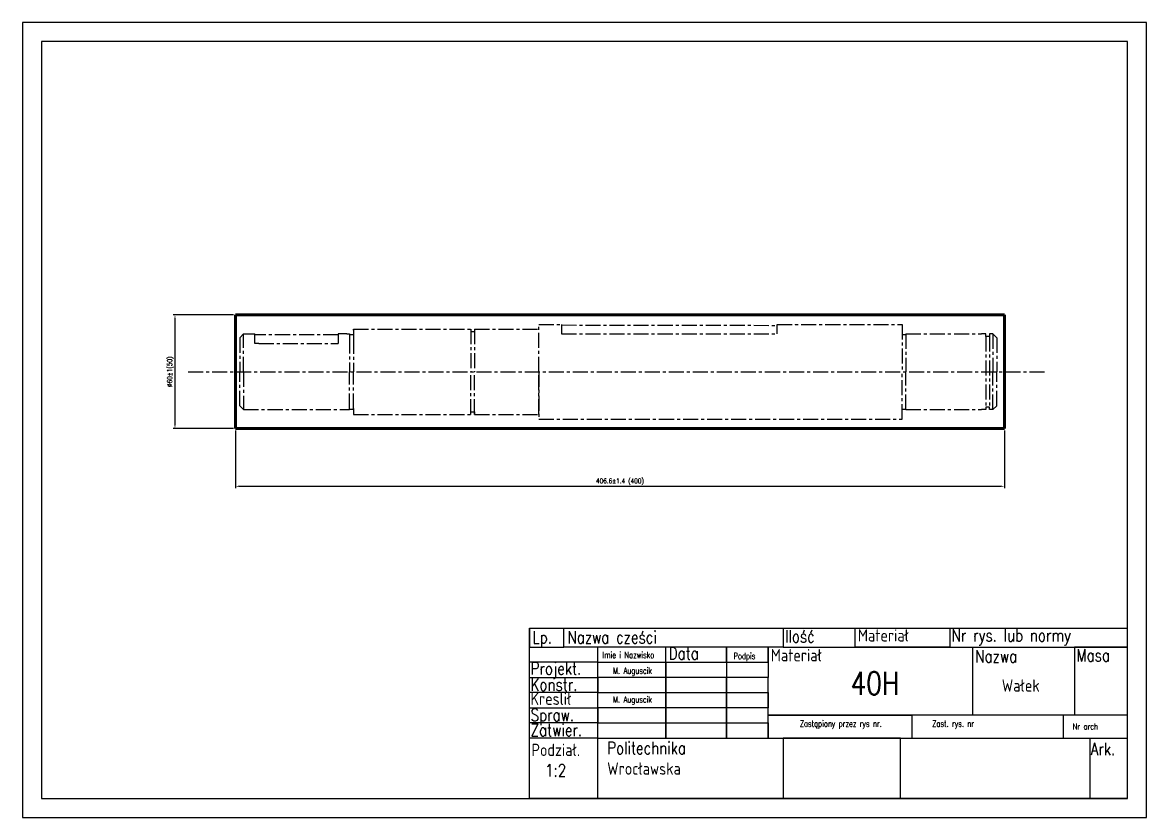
# Model space of a CAD drawing. Extents: x 817 to 2370, y -486 to 502.
# Drawn here: x 1759 to 2353, y 82 to 502 of the extents above; entities that cross this region are included whole.
import ezdxf

# ---------------------------------------------------------------- set-up
doc = ezdxf.new("R2010")
doc.units = 0
doc.header["$LTSCALE"] = 0.25
doc.header["$PDMODE"] = 2
doc.header["$PDSIZE"] = -5
doc.linetypes.add('CENTER', pattern=[50.8, 31.75, -6.35, 6.35, -6.35])
doc.layers.get('Defpoints').update_dxf_attribs({"linetype": 'CONTINUOUS'})
doc.layers.add('Krawędzie', color=7, linetype='CONTINUOUS')
doc.styles.add('ROMANS', font='romans', dxfattribs={"width": 0.8})
doc.dimstyles.get("Standard").update_dxf_attribs({"dimtxt": 2.5, "dimasz": 2, "dimexe": 1, "dimexo": 1, "dimgap": 0.5, "dimtad": 1, "dimdec": 3, "dimrnd": 0.1, "dimzin": 12, "dimdsep": 46, "dimtxsty": 'ROMANS', "dimcen": 2.5, "dimclrd": 2, "dimclre": 2, "dimclrt": 256, "dimadec": 0, "dimazin": 0, "dimtfac": 0.72, "dimtdec": 3, "dimtmove": 0, "dimatfit": 0, "dimfxl": 1, "dimtvp": 0.72, "dimtolj": 1, "dimtzin": 12, "dimarcsym": 0})

# ---------------------------------------------------------------- blocks, each defined once
blk = doc.blocks.new('*D24')
at = {"layer": 'Defpoints', "color": 0, "lineweight": 40, "transparency": 16777216}
for p in [(1871.81, 287.74), (2278.21, 287.74), (2278.21, 257.24)]:
    blk.add_point(p, dxfattribs=at)
at = {"layer": 'Krawędzie', "color": 2, "lineweight": -2, "transparency": 16777216}
for p, q in [((1871.81, 286.74), (1871.81, 256.24)), ((2278.21, 286.74), (2278.21, 256.24)), ((1873.81, 257.24), (2276.21, 257.24))]:
    blk.add_line(p, q, dxfattribs=at)
at = {"layer": 'Krawędzie', "color": 2, "lineweight": 40, "transparency": 16777216}
for points in [[(1873.81, 257.57), (1873.81, 256.9), (1871.81, 257.24)], [(2276.21, 257.57), (2276.21, 256.9), (2278.21, 257.24)]]:
    blk.add_solid(points, dxfattribs=at)
at = {"layer": 'Krawędzie', "lineweight": 40, "transparency": 16777216, "insert": (2075.01, 259.64), "char_height": 2.5, "attachment_point": 5, "style": 'ROMANS'}
blk.add_mtext('\\A1;406.6±1.4 (400) ', dxfattribs=at)
blk = doc.blocks.new('*D25')
at = {"layer": 'Defpoints', "color": 0, "lineweight": 40, "transparency": 16777216}
for p in [(1871.81, 347.74), (1839.83, 287.74), (1871.81, 287.74)]:
    blk.add_point(p, dxfattribs=at)
at = {"layer": 'Krawędzie', "color": 2, "lineweight": -2, "transparency": 16777216}
for p, q in [((1870.81, 347.74), (1838.83, 347.74)), ((1839.83, 345.74), (1839.83, 289.74)), ((1870.81, 287.74), (1838.83, 287.74))]:
    blk.add_line(p, q, dxfattribs=at)
at = {"layer": 'Krawędzie', "color": 2, "lineweight": 40, "transparency": 16777216}
for points in [[(1839.5, 345.74), (1840.17, 345.74), (1839.83, 347.74)], [(1839.5, 289.74), (1840.17, 289.74), (1839.83, 287.74)]]:
    blk.add_solid(points, dxfattribs=at)
at = {"layer": 'Krawędzie', "lineweight": 40, "transparency": 16777216, "insert": (1837.43, 317.74), "char_height": 2.5, "attachment_point": 5, "rotation": 90, "style": 'ROMANS'}
blk.add_mtext('\\A1;%%C60±1(50) ', dxfattribs=at)

msp = doc.modelspace()

# ---------------------------------------------------------------- linework, layer by layer
at = {"layer": 'Krawędzie', "color": 1, "lineweight": 60}
for p, q in [((1871.8118, 347.7375), (1871.8118, 287.7375)), ((2278.2118, 347.7375), (1871.8118, 347.7375)), ((2278.2118, 287.7375), (2278.2118, 347.7375)), ((1871.8118, 287.7375), (2278.2118, 287.7375))]:
    msp.add_line(p, q, dxfattribs=at)
at = {"layer": 'Krawędzie', "linetype": 'CENTER'}
for p, q in [((1934.1118, 339.7791), (1934.1118, 340.2378)), ((1934.1118, 340.2378), (1996.2618, 340.2378)), ((1934.1118, 339.7791), (1934.1118, 335.1965)), ((1996.2618, 340.2378), (1996.2618, 317.7378)), ((1996.2618, 338.9878), (1998.1118, 338.9878)), ((1998.1118, 340.2378), (2032.1118, 340.2378)), ((1998.1118, 340.2378), (1998.1118, 317.7378)), ((2032.1118, 317.7378), (2032.1118, 342.7378)), ((2032.1118, 342.7378), (2044.1118, 342.7378)), ((2044.1118, 342.7378), (2044.1118, 340.2378)), ((2044.1118, 342.4378), (2158.1118, 342.2378)), ((2044.1118, 340.2378), (2044.1118, 337.7378)), ((2158.1118, 340.2378), (2158.1118, 342.7378)), ((2158.1118, 342.7378), (2224.1118, 342.7378)), ((2158.1118, 337.7378), (2158.1118, 340.2378)), ((2224.1118, 342.7378), (2224.1118, 317.7378)), ((2224.1118, 342.7378), (2224.1118, 337.4878)), ((1876.1118, 337.7378), (1874.1118, 335.7378)), ((1874.1118, 335.7378), (1874.1118, 317.7378)), ((1876.1118, 317.7378), (1876.1118, 337.7378)), ((1884.1118, 337.2378), (1882.1118, 337.2378)), ((1884.1118, 332.7378), (1882.1118, 332.7378)), ((1900.6118, 337.2378), (1884.1118, 337.2378)), ((1884.1118, 332.7378), (1926.1118, 332.7378)), ((1926.1118, 337.2378), (1900.6118, 337.2378)), ((1929.1118, 337.7378), (1926.1118, 337.7378)), ((1926.1118, 337.7378), (1926.1118, 337.2378)), ((1926.1118, 337.2378), (1926.1118, 332.7378)), ((1930.6243, 337.7378), (1929.1118, 337.7378)), ((1930.6243, 337.7378), (1932.1118, 337.7378)), ((1931.3352, 337.7306), (1931.3352, 337.7378)), ((1932.1118, 337.7378), (1932.1118, 335.1965)), ((1932.1118, 337.4878), (1934.1118, 337.4878)), ((1932.1118, 335.2378), (1932.1118, 317.7378)), ((1934.1118, 335.1965), (1934.1118, 317.7378)), ((2044.1118, 337.7378), (2158.1118, 337.7378)), ((2224.1118, 337.4878), (2226.1118, 337.4878)), ((2226.1118, 337.7378), (2266.1118, 337.7378)), ((2226.1118, 337.7378), (2226.1118, 317.7378)), ((2268.4118, 337.7353), (2266.1118, 337.7378)), ((2268.4118, 336.4353), (2268.4118, 337.7353)), ((2270.2618, 336.4353), (2268.4118, 336.4353)), ((2268.4118, 336.4353), (2268.4118, 299.0353)), ((2272.0618, 337.7353), (2270.2618, 337.7353)), ((2270.2618, 337.7353), (2270.2618, 336.4353)), ((2270.2618, 336.4353), (2270.2618, 299.0353)), ((2272.0618, 337.7353), (2272.0618, 317.7353)), ((2272.0618, 337.7353), (2274.0618, 335.7353)), ((2274.0618, 335.7353), (2274.0618, 317.7353)), ((1846.8318, 317.7378), (2300.8318, 317.7378)), ((1874.1118, 299.7378), (1874.1118, 317.7378)), ((1876.1118, 317.7378), (1876.1118, 297.7378)), ((1932.1118, 298.2378), (1932.1118, 317.7378)), ((1934.1118, 298.2378), (1934.1118, 317.7378)), ((1996.2618, 295.2378), (1996.2618, 317.7378)), ((1998.1118, 295.2378), (1998.1118, 317.7378)), ((2032.1118, 295.2378), (2032.1118, 317.7378)), ((2032.1118, 317.7378), (2032.1118, 292.7378)), ((2224.1118, 292.7378), (2224.1118, 317.7378)), ((2226.1118, 297.7378), (2226.1118, 317.7378)), ((2272.0618, 297.7353), (2272.0618, 317.7353)), ((2274.0618, 299.7353), (2274.0618, 317.7353)), ((1876.1118, 297.7378), (1874.1118, 299.7378)), ((1876.1118, 297.7378), (1932.1118, 297.7378)), ((1876.1118, 297.7378), (1876.1118, 297.7378)), ((1932.1118, 297.7378), (1932.1118, 298.2378)), ((1932.1118, 297.7378), (1932.1118, 297.9878)), ((1932.1118, 297.9878), (1934.1118, 297.9878)), ((1934.1118, 298.2378), (1934.1118, 295.2378)), ((2224.1118, 292.7378), (2224.1118, 297.9878)), ((2224.1118, 297.9878), (2226.1118, 297.9878)), ((2226.1118, 297.9878), (2226.1118, 297.7378)), ((2226.1118, 297.7378), (2266.1118, 297.7378)), ((2268.4118, 297.7353), (2266.1118, 297.7378)), ((2270.2618, 299.0353), (2268.4118, 299.0353)), ((2268.4118, 299.0353), (2268.4118, 297.7353)), ((2270.2618, 297.7353), (2270.2618, 299.0353)), ((2272.0618, 297.7353), (2270.2618, 297.7353)), ((2272.0618, 297.7353), (2274.0618, 299.7353)), ((2272.0618, 297.7353), (2272.0618, 297.7353)), ((1934.1118, 295.2378), (1996.2618, 295.2378)), ((1996.2618, 295.2378), (1996.2618, 296.4878)), ((1996.2618, 296.4878), (1998.1118, 296.4878)), ((1998.1118, 296.4878), (1998.1118, 295.2378)), ((1998.1118, 295.2378), (2032.1118, 295.2378)), ((2032.1118, 292.7378), (2224.1118, 292.7378))]:
    msp.add_line(p, q, dxfattribs=at)
at = {"layer": 'Krawędzie'}
for p, q in [((1876.1118, 337.7378), (1882.1118, 337.7378)), ((1882.1118, 332.7378), (1882.1118, 337.7378)), ((2027.2473, 92.2469), (2027.2473, 182.2469)), ((2027.2473, 182.2469), (2343.2473, 182.2469)), ((2027.2473, 182.2469), (2027.2473, 172.2469)), ((2045.2473, 172.2469), (2045.2473, 182.2469)), ((2045.2473, 182.2469), (2161.2473, 182.2469)), ((2161.2473, 182.2469), (2161.2473, 172.2469)), ((2199.2473, 172.2469), (2199.2473, 182.2469)), ((2199.2473, 182.2469), (2249.2473, 182.2469)), ((2249.2473, 182.2469), (2249.2473, 172.2469)), ((2027.2473, 172.2469), (2045.2473, 172.2469)), ((2161.2473, 172.2469), (2045.2473, 172.2469)), ((2063.2473, 164.2469), (2063.2473, 172.2469)), ((2099.2473, 164.2469), (2099.2473, 172.2469)), ((2131.2473, 164.2469), (2131.2473, 172.2469)), ((2131.2473, 172.2469), (2131.2473, 164.2469)), ((2153.2473, 164.2469), (2153.2473, 172.2469)), ((2153.2473, 172.2469), (2153.2473, 164.2469)), ((2161.2473, 172.2469), (2199.2473, 172.2469)), ((2249.2473, 172.2469), (2199.2473, 172.2469)), ((2199.2473, 172.2469), (2249.2473, 172.2469)), ((2249.2473, 172.2469), (2343.2473, 172.2469)), ((2249.2473, 172.2469), (2261.2473, 172.2469)), ((2261.2473, 172.2469), (2261.2473, 136.2469)), ((2343.2473, 172.2469), (2315.2473, 172.2469)), ((2315.2473, 172.2469), (2315.2473, 136.2469)), ((2063.2473, 164.2469), (2027.2473, 164.2469)), ((2063.2473, 156.2469), (2063.2473, 164.2469)), ((2063.2473, 124.2469), (2063.2473, 164.2469)), ((2063.2473, 164.2469), (2099.2473, 164.2469)), ((2099.2473, 164.2469), (2099.2473, 156.2469)), ((2099.2473, 124.2469), (2099.2473, 164.2469)), ((2099.2473, 164.2469), (2131.2473, 164.2469)), ((2131.2473, 164.2469), (2131.2473, 156.2469)), ((2131.2473, 164.2469), (2153.2473, 164.2469)), ((2153.2473, 164.2469), (2153.2473, 156.2469)), ((2027.2473, 148.2469), (2027.2473, 156.2469)), ((2027.2473, 156.2469), (2063.2473, 156.2469)), ((2099.2473, 156.2469), (2063.2473, 156.2469)), ((2063.2473, 156.2469), (2063.2473, 148.2469)), ((2131.2473, 156.2469), (2099.2473, 156.2469)), ((2099.2473, 156.2469), (2099.2473, 148.2469)), ((2131.2473, 140.2469), (2131.2473, 156.2469)), ((2153.2473, 156.2469), (2131.2473, 156.2469)), ((2131.2473, 156.2469), (2131.2473, 148.2469)), ((2153.2473, 124.2469), (2153.2473, 156.2469)), ((2063.2473, 148.2469), (2027.2473, 148.2469)), ((2063.2473, 140.2469), (2063.2473, 148.2469)), ((2063.2473, 148.2469), (2099.2473, 148.2469)), ((2099.2473, 148.2469), (2099.2473, 140.2469)), ((2099.2473, 148.2469), (2131.2473, 148.2469)), ((2131.2473, 148.2469), (2131.2473, 140.2469)), ((2131.2473, 148.2469), (2153.2473, 148.2469)), ((2153.2473, 148.2469), (2153.2473, 140.2469)), ((2027.2473, 132.2469), (2027.2473, 140.2469)), ((2027.2473, 140.2469), (2063.2473, 140.2469)), ((2099.2473, 140.2469), (2063.2473, 140.2469)), ((2063.2473, 140.2469), (2063.2473, 132.2469)), ((2131.2473, 140.2469), (2099.2473, 140.2469)), ((2099.2473, 140.2469), (2099.2473, 132.2469)), ((2131.2473, 124.2469), (2131.2473, 140.2469)), ((2153.2473, 140.2469), (2131.2473, 140.2469)), ((2131.2473, 140.2469), (2131.2473, 132.2469)), ((2063.2473, 132.2469), (2027.2473, 132.2469)), ((2063.2473, 124.2469), (2063.2473, 132.2469)), ((2063.2473, 132.2469), (2099.2473, 132.2469)), ((2099.2473, 132.2469), (2099.2473, 124.2469)), ((2099.2473, 132.2469), (2131.2473, 132.2469)), ((2131.2473, 132.2469), (2131.2473, 124.2469)), ((2131.2473, 132.2469), (2153.2473, 132.2469)), ((2229.2473, 136.2469), (2153.2473, 136.2469)), ((2153.2473, 136.2469), (2229.2473, 136.2469)), ((2153.2473, 132.2469), (2153.2473, 124.2469)), ((2309.2473, 136.2469), (2229.2473, 136.2469)), ((2229.2473, 136.2469), (2229.2473, 124.2469)), ((2343.2473, 136.2469), (2309.2473, 136.2469)), ((2309.2473, 136.2469), (2309.2473, 124.2469)), ((2343.2473, 92.2469), (2343.2473, 136.2469)), ((2063.2473, 124.2469), (2027.2473, 124.2469)), ((2063.2473, 92.2469), (2063.2473, 124.2469)), ((2063.2473, 124.2469), (2161.2473, 124.2469)), ((2161.2473, 124.2469), (2161.2473, 92.2469)), ((2223.2473, 124.2469), (2161.2473, 124.2469)), ((2161.2473, 124.2469), (2223.2473, 124.2469)), ((2223.2473, 92.2469), (2223.2473, 124.2469)), ((2223.2473, 124.2469), (2323.2473, 124.2469)), ((2323.2473, 124.2469), (2323.2473, 92.2469)), ((2323.2473, 124.2469), (2343.2473, 124.2469)), ((2343.2473, 92.2469), (2027.2473, 92.2469)), ((2343.2473, 92.2469), (2027.2473, 92.2469)), ((2027.2473, 92.2469), (2063.2473, 92.2469)), ((2161.2473, 92.2469), (2223.2473, 92.2469))]:
    msp.add_line(p, q, dxfattribs=at)
msp.add_lwpolyline([(1759.2473, 502.2469), (1759.2473, 82.2469), (2353.2473, 82.2469), (2353.2473, 502.2469), (1759.2473, 502.2469)], dxfattribs=at)
msp.add_lwpolyline([(1769.2473, 492.2469), (1769.2473, 92.2469), (2343.2473, 92.2469), (2343.2473, 492.2469)], close=True, dxfattribs=at)
at = {"layer": 'Krawędzie', "linetype": 'CENTER'}
msp.add_lwpolyline([(2167.7327, 342.5627), (2167.7577, 342.7378)], dxfattribs=at)

# ---------------------------------------------------------------- texts
at = {"layer": 'Krawędzie', "attachment_point": 1, "style": 'ROMANS'}
for s, width, insert, char_height in [('Lp.', 14.5, (2028.7473, 180.7378), 6.5192), ('Nazwa cześci', 86.5, (2047.2473, 180.7378), 6.519202), ('Ilość', 35.5, (2162.2473, 181.2378), 6.5192), ('Materiał', 47, (2200.7473, 181.7378), 6.5192), ('Nr rys. lub normy', 91, (2250.2473, 181.7378), 6.519202), ('Imie i Nazwisko', 34, (2065.7473, 169.7378), 3.259601), ('Data', 26.5, (2100.7473, 172.2378), 6.5192), ('Podpis', 20, (2134.9973, 169.2378), 3.2596), ('Materiał', 42.5, (2154.7473, 171.2378), 6.5192), ('Nazwa', 35.5, (2262.7473, 170.7378), 6.5192), ('Masa', 25, (2316.2473, 171.2378), 6.5192), ('Projekt.', 33, (2027.7473, 164.2378), 6.5192), ('M. Auguscik', 33.5, (2071.2473, 161.4878), 3.259601), ('Konstr.', 34, (2027.7473, 155.7378), 6.5192), ('Wałek', 32.5, (2276.7473, 155.2378), 6.5192), ('Kreslił', 34.5, (2027.7473, 148.2378), 6.5192), ('M. Auguscik', 35, (2071.2473, 146.2378), 3.259601), ('Spraw.', 35, (2027.7473, 139.7378), 6.5192), ('Zatwier.', 34.5, (2027.7473, 131.7378), 6.5192), ('Zastąpiony przez rys nr.', 74.5, (2169.9973, 133.4878), 3.259601), ('Zast. rys. nr', 74.5, (2239.9973, 133.4878), 3.259601), ('Nr arch', 29, (2314.2473, 131.9878), 3.2596), ('Podział.\\P  1:2', 33, (2028.2473, 121.2378), 6.5192), ('Politechnika\\PWrocławska', 89, (2068.2473, 122.2378), 6.519202), ('Ark.', 18, (2323.7473, 121.7378), 6.5192)]:
    msp.add_mtext_dynamic_manual_height_columns(s, width=width, gutter_width=32.596, heights=[0], dxfattribs=dict(at, insert=insert, char_height=char_height))
at = {"layer": 'Krawędzie', "lineweight": 40, "insert": (2196.8318, 159.2378), "char_height": 12.125, "attachment_point": 1, "style": 'ROMANS'}
msp.add_mtext_dynamic_manual_height_columns('40H', width=55, gutter_width=242.5, heights=[0], dxfattribs=at)

# ---------------------------------------------------------------- dimensions: what is measured, and where the dimension line sits
at = {"layer": 'Krawędzie', "color": 7, "lineweight": 40, "true_color": 0xffffff}
dim = msp.add_linear_dim(base=(1839.8318, 287.7375), p1=(1871.8118, 347.7375), p2=(1871.8118, 287.7375), angle=90, text='%%C<>±1(50) ', dimstyle='standard', override={"dimpost": ''}, dxfattribs=at)
dim.commit()
dim.dimension.update_dxf_attribs({"geometry": '*D25', "text_midpoint": (1837.427, 317.7375)})
dim = msp.add_linear_dim(base=(2278.2118, 257.2378), p1=(1871.8118, 287.7375), p2=(2278.2118, 287.7375), text='406.6±1.4 (400) ', dimstyle='standard', override={"dimpost": ''}, dxfattribs=at)
dim.commit()
dim.dimension.update_dxf_attribs({"geometry": '*D24', "text_midpoint": (2075.0118, 259.6426)})

doc.saveas('drawing.dxf')
